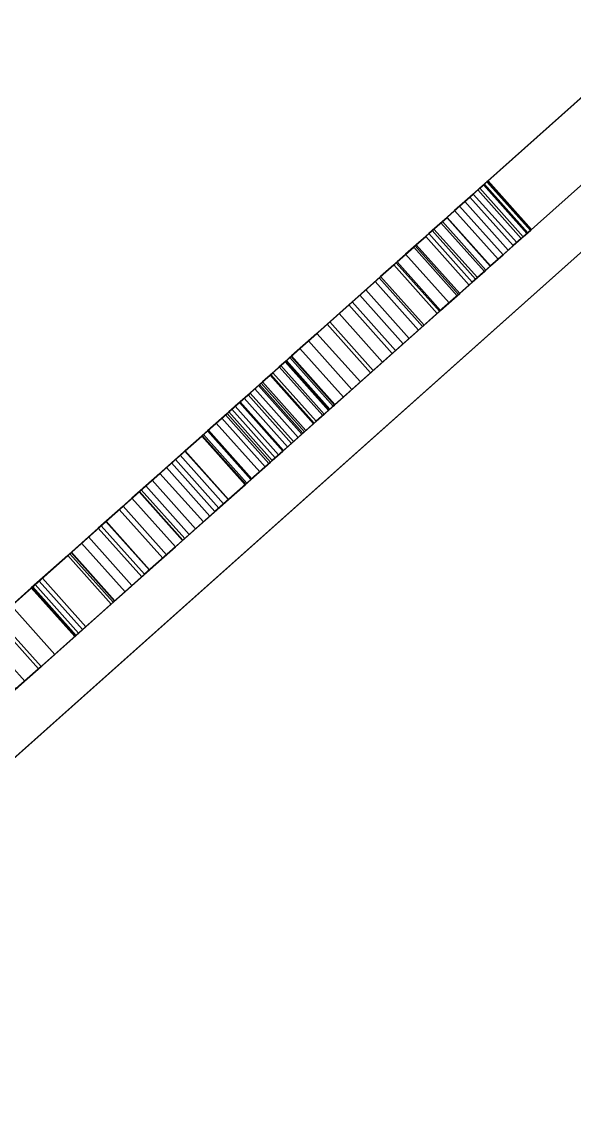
# Model space of a CAD drawing. Header units: millimetres. Extents: x -33522418 to 16198808, y -126322335 to -58690945.
# Drawn here: x -15896155.13 to -15896145.18, y -63953854.5 to -63953835.06 of the extents above; entities that cross this region are included whole.
import ezdxf

# ---------------------------------------------------------------- set-up
doc = ezdxf.new("R2010")
doc.units = ezdxf.units.MM
doc.header["$LTSCALE"] = 10
doc.layers.add('LAYER4', color=7, linetype='Continuous')
doc.layers.add('墙体层', color=1, linetype='Continuous')

# ---------------------------------------------------------------- blocks, each defined once
blk = doc.blocks.new('754')
at = {"layer": '墙体层', "color": 8}
for points, invisible_edges in [([(44979.692, 96606.022, 789.336), (44979.692, 95441.78, 747.178), (44979.692, 95405.622, 789.336)], 3), ([(44979.692, 96606.022, 789.336), (44979.692, 96569.864, 747.178), (44979.692, 95441.78, 747.178)], 13), ([(44979.692, 96606.022, 789.336), (44979.692, 95405.622, 789.336), (45026.348, 95405.622, 789.336)], 12), ([(44979.692, 96606.022, 789.336), (45026.348, 95405.622, 789.336), (45026.348, 96606.022, 789.336)], 1), ([(44979.692, 95405.622, 1.228), (44979.692, 96606.022, 1.228), (45026.348, 96606.022, 1.228)], 12), ([(44979.692, 95405.622, 1.228), (45026.348, 96606.022, 1.228), (45026.348, 95405.622, 1.228)], 1), ([(44979.692, 95405.622, 1.228), (44979.692, 96569.863, 83.204), (44979.692, 96606.022, 1.228)], 3), ([(45026.348, 96606.022, 789.336), (45026.348, 95405.622, 789.336), (45026.348, 95441.78, 747.178)], 14), ([(45026.348, 96606.022, 789.336), (45026.348, 95441.78, 747.178), (45026.348, 96569.864, 747.178)], 13), ([(45026.348, 95405.622, 1.228), (45026.348, 96606.022, 1.228), (45026.348, 96569.863, 83.204)], 14), ([(44996.187, 96581.022, 771.585), (44996.187, 95439.088, 771.585), (45007.851, 95439.088, 771.585)], 12), ([(44996.187, 96581.022, 771.585), (45007.851, 95439.088, 771.585), (45007.851, 96581.022, 771.585)], 1), ([(44996.187, 95439.088, 16.499), (44996.187, 96581.022, 16.499), (45007.851, 96581.022, 16.499)], 12), ([(44996.187, 95439.088, 16.499), (45007.851, 96581.022, 16.499), (45007.851, 95439.088, 16.499)], 1), ([(44996.187, 95439.088, 16.499), (44996.187, 96581.022, 771.585), (44996.187, 96581.022, 16.499)], 1), ([(44996.187, 95439.088, 771.585), (44996.187, 96581.022, 771.585), (44996.187, 95439.088, 16.499)], 2), ([(45007.851, 95439.088, 16.499), (45007.851, 96581.022, 16.499), (45007.851, 96581.022, 771.585)], 12), ([(45007.851, 95439.088, 771.585), (45007.851, 95439.088, 16.499), (45007.851, 96581.022, 771.585)], 2), ([(44979.692, 95441.78, 747.178), (44979.692, 96569.864, 747.178), (45026.348, 96569.864, 747.178)], 12), ([(44979.692, 95441.78, 747.178), (45026.348, 96569.864, 747.178), (45026.348, 95441.78, 747.178)], 1), ([(44979.692, 96569.863, 83.204), (44979.692, 95441.78, 83.204), (45026.348, 95441.78, 83.204)], 12), ([(44979.692, 96569.863, 83.204), (45026.348, 95441.78, 83.204), (45026.348, 96569.863, 83.204)], 1), ([(44979.692, 95405.622, 1.228), (44979.692, 95441.78, 83.204), (44979.692, 96569.863, 83.204)], 13), ([(45026.348, 95405.622, 1.228), (45026.348, 96569.863, 83.204), (45026.348, 95441.78, 83.204)], 13), ([(45027.25, 95933.932, 62.74), (45027.25, 95998.619, 63.266), (45028.424, 95998.619, 63.266)], 12), ([(45027.25, 95933.932, 62.74), (45028.424, 95998.619, 63.266), (45028.424, 95933.932, 62.74)], 1), ([(45027.25, 95933.932, 62.74), (45027.25, 95997.711, 59.276), (45027.25, 95998.619, 63.266)], 3), ([(45027.25, 95935.594, 37.638), (45027.25, 95998.498, 40.617), (45027.25, 95933.221, 41.204)], 13), ([(45027.25, 95883.888, 36.691), (45027.25, 95997.728, 40.137), (45027.25, 95998.498, 40.617)], 13), ([(45027.25, 95933.221, 41.204), (45027.25, 95998.498, 40.617), (45028.424, 95998.498, 40.617)], 12), ([(45027.25, 95933.221, 41.204), (45028.424, 95998.498, 40.617), (45028.424, 95933.221, 41.204)], 1), ([(45028.424, 95933.932, 62.74), (45028.424, 95998.619, 63.266), (45028.424, 95997.711, 59.276)], 14), ([(45028.424, 95935.594, 37.638), (45028.424, 95933.221, 41.204), (45028.424, 95998.498, 40.617)], 13), ([(45028.424, 95883.888, 36.691), (45028.424, 95998.498, 40.617), (45028.424, 95997.728, 40.137)], 13), ([(45027.25, 95998.481, 58.798), (45027.25, 95933.205, 58.214), (45028.424, 95933.205, 58.214)], 12), ([(45027.25, 95998.481, 58.798), (45028.424, 95933.205, 58.214), (45028.424, 95998.481, 58.798)], 1), ([(45027.25, 95883.932, 62.74), (45027.25, 95998.481, 58.798), (45027.25, 95997.711, 59.276)], 13), ([(45027.25, 95935.161, 62.064), (45027.25, 95933.205, 58.214), (45027.25, 95998.481, 58.798)], 13), ([(45028.424, 95883.932, 62.74), (45028.424, 95997.711, 59.276), (45028.424, 95998.481, 58.798)], 13), ([(45028.424, 95935.161, 62.064), (45028.424, 95998.481, 58.798), (45028.424, 95933.205, 58.214)], 13), ([(45027.25, 95998.075, 36.011), (45027.25, 95932.993, 36.317), (45028.424, 95932.993, 36.317)], 12), ([(45027.25, 95998.075, 36.011), (45028.424, 95932.993, 36.317), (45028.424, 95998.075, 36.011)], 1), ([(45027.25, 95998.075, 36.011), (45027.25, 95996.911, 39.763), (45027.25, 95932.993, 36.317)], 3), ([(45028.424, 95998.075, 36.011), (45028.424, 95932.993, 36.317), (45028.424, 95996.911, 39.763)], 14), ([(45027.25, 95882.993, 36.317), (45027.25, 95996.911, 39.763), (45027.25, 95997.728, 40.137)], 13), ([(45028.424, 95882.993, 36.317), (45028.424, 95997.728, 40.137), (45028.424, 95996.911, 39.763)], 13), ([(45027.25, 95977.609, 43.436), (45027.25, 95977.637, 44.091), (45028.424, 95977.637, 44.091)], 12), ([(45027.25, 95977.609, 43.436), (45028.424, 95977.637, 44.091), (45028.424, 95977.609, 43.436)], 1), ([(45027.25, 95977.637, 44.091), (45027.25, 95977.614, 44.75), (45028.424, 95977.614, 44.75)], 12), ([(45027.25, 95977.637, 44.091), (45028.424, 95977.614, 44.75), (45028.424, 95977.637, 44.091)], 1), ([(45027.25, 95972.881, 43.603), (45027.25, 95977.637, 44.091), (45027.25, 95977.609, 43.436)], 13), ([(45027.25, 95972.854, 44.035), (45027.25, 95977.637, 44.091), (45027.25, 95972.881, 43.603)], 3), ([(45027.25, 95972.854, 44.035), (45027.25, 95977.614, 44.75), (45027.25, 95977.637, 44.091)], 13), ([(45027.25, 95977.614, 44.75), (45027.25, 95977.547, 45.377), (45028.424, 95977.547, 45.377)], 12), ([(45027.25, 95977.614, 44.75), (45028.424, 95977.547, 45.377), (45028.424, 95977.614, 44.75)], 1), ([(45027.25, 95972.854, 44.035), (45027.25, 95977.547, 45.377), (45027.25, 95977.614, 44.75)], 13), ([(45027.25, 95977.527, 42.793), (45027.25, 95977.609, 43.436), (45028.424, 95977.609, 43.436)], 12), ([(45027.25, 95977.527, 42.793), (45028.424, 95977.609, 43.436), (45028.424, 95977.527, 42.793)], 1), ([(45027.25, 95972.881, 43.603), (45027.25, 95977.609, 43.436), (45027.25, 95977.527, 42.793)], 13), ([(45027.25, 95977.547, 45.377), (45027.25, 95977.435, 45.973), (45028.424, 95977.435, 45.973)], 12), ([(45027.25, 95977.547, 45.377), (45028.424, 95977.435, 45.973), (45028.424, 95977.547, 45.377)], 1), ([(45027.25, 95972.771, 44.44), (45027.25, 95977.547, 45.377), (45027.25, 95972.854, 44.035)], 3), ([(45027.25, 95972.771, 44.44), (45027.25, 95977.435, 45.973), (45027.25, 95977.547, 45.377)], 13), ([(45027.25, 95977.389, 42.16), (45027.25, 95977.527, 42.793), (45028.424, 95977.527, 42.793)], 12), ([(45027.25, 95977.389, 42.16), (45028.424, 95977.527, 42.793), (45028.424, 95977.389, 42.16)], 1), ([(45027.25, 95972.85, 43.115), (45027.25, 95977.527, 42.793), (45027.25, 95977.389, 42.16)], 13), ([(45027.25, 95972.881, 43.603), (45027.25, 95977.527, 42.793), (45027.25, 95972.85, 43.115)], 3), ([(45028.424, 95972.881, 43.603), (45028.424, 95977.609, 43.436), (45028.424, 95977.637, 44.091)], 13), ([(45028.424, 95972.854, 44.035), (45028.424, 95972.881, 43.603), (45028.424, 95977.637, 44.091)], 14), ([(45028.424, 95972.854, 44.035), (45028.424, 95977.637, 44.091), (45028.424, 95977.614, 44.75)], 13), ([(45028.424, 95972.854, 44.035), (45028.424, 95977.614, 44.75), (45028.424, 95977.547, 45.377)], 13), ([(45028.424, 95972.881, 43.603), (45028.424, 95977.527, 42.793), (45028.424, 95977.609, 43.436)], 13), ([(45028.424, 95972.771, 44.44), (45028.424, 95972.854, 44.035), (45028.424, 95977.547, 45.377)], 14), ([(45028.424, 95972.771, 44.44), (45028.424, 95977.547, 45.377), (45028.424, 95977.435, 45.973)], 13), ([(45028.424, 95972.85, 43.115), (45028.424, 95977.389, 42.16), (45028.424, 95977.527, 42.793)], 13), ([(45028.424, 95972.881, 43.603), (45028.424, 95972.85, 43.115), (45028.424, 95977.527, 42.793)], 14), ([(45027.25, 95977.435, 45.973), (45027.25, 95977.278, 46.538), (45028.424, 95977.278, 46.538)], 12), ([(45027.25, 95977.435, 45.973), (45028.424, 95977.278, 46.538), (45028.424, 95977.435, 45.973)], 1), ([(45027.25, 95972.634, 44.817), (45027.25, 95977.435, 45.973), (45027.25, 95972.771, 44.44)], 3), ([(45027.25, 95972.634, 44.817), (45027.25, 95977.278, 46.538), (45027.25, 95977.435, 45.973)], 13), ([(45027.25, 95977.196, 41.539), (45027.25, 95977.389, 42.16), (45028.424, 95977.389, 42.16)], 12), ([(45027.25, 95977.196, 41.539), (45028.424, 95977.389, 42.16), (45028.424, 95977.196, 41.539)], 1), ([(45027.25, 95972.85, 43.115), (45027.25, 95977.389, 42.16), (45027.25, 95977.196, 41.539)], 13), ([(45028.424, 95972.634, 44.817), (45028.424, 95972.771, 44.44), (45028.424, 95977.435, 45.973)], 14), ([(45028.424, 95972.634, 44.817), (45028.424, 95977.435, 45.973), (45028.424, 95977.278, 46.538)], 13), ([(45028.424, 95972.85, 43.115), (45028.424, 95977.196, 41.539), (45028.424, 95977.389, 42.16)], 13), ([(45027.25, 95977.278, 46.538), (45027.25, 95977.076, 47.071), (45028.424, 95977.076, 47.071)], 12), ([(45027.25, 95977.278, 46.538), (45028.424, 95977.076, 47.071), (45028.424, 95977.278, 46.538)], 1), ([(45027.25, 95972.634, 44.817), (45027.25, 95977.076, 47.071), (45027.25, 95977.278, 46.538)], 13), ([(45027.25, 95976.949, 40.928), (45027.25, 95977.196, 41.539), (45028.424, 95977.196, 41.539)], 12), ([(45027.25, 95976.949, 40.928), (45028.424, 95977.196, 41.539), (45028.424, 95976.949, 40.928)], 1), ([(45027.25, 95972.755, 42.646), (45027.25, 95977.196, 41.539), (45027.25, 95976.949, 40.928)], 13), ([(45027.25, 95972.85, 43.115), (45027.25, 95977.196, 41.539), (45027.25, 95972.755, 42.646)], 3), ([(45028.424, 95972.634, 44.817), (45028.424, 95977.278, 46.538), (45028.424, 95977.076, 47.071)], 13), ([(45028.424, 95972.755, 42.646), (45028.424, 95976.949, 40.928), (45028.424, 95977.196, 41.539)], 13), ([(45028.424, 95972.85, 43.115), (45028.424, 95972.755, 42.646), (45028.424, 95977.196, 41.539)], 14), ([(45027.25, 95977.076, 47.071), (45027.25, 95976.829, 47.573), (45028.424, 95976.829, 47.573)], 12), ([(45027.25, 95977.076, 47.071), (45028.424, 95976.829, 47.573), (45028.424, 95977.076, 47.071)], 1), ([(45027.25, 95972.634, 44.817), (45027.25, 95976.829, 47.573), (45027.25, 95977.076, 47.071)], 13), ([(45027.25, 95976.646, 40.329), (45027.25, 95976.949, 40.928), (45028.424, 95976.949, 40.928)], 12), ([(45027.25, 95976.646, 40.329), (45028.424, 95976.949, 40.928), (45028.424, 95976.646, 40.329)], 1), ([(45027.25, 95972.598, 42.195), (45027.25, 95976.949, 40.928), (45027.25, 95976.646, 40.329)], 13), ([(45027.25, 95972.755, 42.646), (45027.25, 95976.949, 40.928), (45027.25, 95972.598, 42.195)], 3), ([(45028.424, 95972.634, 44.817), (45028.424, 95977.076, 47.071), (45028.424, 95976.829, 47.573)], 13), ([(45028.424, 95972.598, 42.195), (45028.424, 95976.646, 40.329), (45028.424, 95976.949, 40.928)], 13), ([(45028.424, 95972.755, 42.646), (45028.424, 95972.598, 42.195), (45028.424, 95976.949, 40.928)], 14), ([(45027.25, 95976.829, 47.573), (45027.25, 95976.537, 48.044), (45028.424, 95976.537, 48.044)], 12), ([(45027.25, 95976.829, 47.573), (45028.424, 95976.537, 48.044), (45028.424, 95976.829, 47.573)], 1), ([(45027.25, 95972.442, 45.168), (45027.25, 95976.829, 47.573), (45027.25, 95972.634, 44.817)], 3), ([(45027.25, 95972.442, 45.168), (45027.25, 95976.537, 48.044), (45027.25, 95976.829, 47.573)], 13), ([(45028.424, 95972.442, 45.168), (45028.424, 95972.634, 44.817), (45028.424, 95976.829, 47.573)], 14), ([(45028.424, 95972.442, 45.168), (45028.424, 95976.829, 47.573), (45028.424, 95976.537, 48.044)], 13), ([(45027.25, 95976.288, 39.74), (45027.25, 95976.646, 40.329), (45028.424, 95976.646, 40.329)], 12), ([(45027.25, 95976.288, 39.74), (45028.424, 95976.646, 40.329), (45028.424, 95976.288, 39.74)], 1), ([(45027.25, 95972.598, 42.195), (45027.25, 95976.646, 40.329), (45027.25, 95976.288, 39.74)], 13), ([(45027.25, 95972.118, 55.723), (45027.25, 95976.639, 56.31), (45028.424, 95976.639, 56.31)], 12), ([(45027.25, 95972.118, 55.723), (45028.424, 95976.639, 56.31), (45028.424, 95972.118, 55.723)], 1), ([(45027.25, 95976.639, 56.31), (45027.25, 95976.499, 57.042), (45028.424, 95976.499, 57.042)], 12), ([(45027.25, 95976.639, 56.31), (45028.424, 95976.499, 57.042), (45028.424, 95976.639, 56.31)], 1), ([(45027.25, 95972.118, 55.723), (45027.25, 95976.499, 57.042), (45027.25, 95976.639, 56.31)], 1), ([(45027.25, 95976.537, 48.044), (45027.25, 95976.206, 48.483), (45028.424, 95976.206, 48.483)], 12), ([(45027.25, 95976.537, 48.044), (45028.424, 95976.206, 48.483), (45028.424, 95976.537, 48.044)], 1), ([(45027.25, 95972.442, 45.168), (45027.25, 95976.206, 48.483), (45027.25, 95976.537, 48.044)], 13), ([(45028.424, 95972.598, 42.195), (45028.424, 95976.288, 39.74), (45028.424, 95976.646, 40.329)], 13), ([(45028.424, 95972.118, 55.723), (45028.424, 95976.639, 56.31), (45028.424, 95976.499, 57.042)], 12), ([(45028.424, 95972.442, 45.168), (45028.424, 95976.537, 48.044), (45028.424, 95976.206, 48.483)], 13), ([(45027.25, 95976.499, 57.042), (45027.25, 95976.33, 57.731), (45028.424, 95976.33, 57.731)], 12), ([(45027.25, 95976.499, 57.042), (45028.424, 95976.33, 57.731), (45028.424, 95976.499, 57.042)], 1), ([(45027.25, 95972.006, 56.297), (45027.25, 95976.499, 57.042), (45027.25, 95972.118, 55.723)], 3), ([(45027.25, 95972.006, 56.297), (45027.25, 95976.33, 57.731), (45027.25, 95976.499, 57.042)], 13), ([(45027.25, 95976.33, 57.731), (45027.25, 95976.131, 58.376), (45028.424, 95976.131, 58.376)], 12), ([(45027.25, 95976.33, 57.731), (45028.424, 95976.131, 58.376), (45028.424, 95976.33, 57.731)], 1), ([(45027.25, 95971.845, 56.834), (45027.25, 95976.33, 57.731), (45027.25, 95972.006, 56.297)], 3), ([(45027.25, 95971.845, 56.834), (45027.25, 95976.131, 58.376), (45027.25, 95976.33, 57.731)], 13), ([(45028.424, 95972.006, 56.297), (45028.424, 95972.118, 55.723), (45028.424, 95976.499, 57.042)], 14), ([(45028.424, 95972.006, 56.297), (45028.424, 95976.499, 57.042), (45028.424, 95976.33, 57.731)], 13), ([(45028.424, 95971.845, 56.834), (45028.424, 95972.006, 56.297), (45028.424, 95976.33, 57.731)], 14), ([(45028.424, 95971.845, 56.834), (45028.424, 95976.33, 57.731), (45028.424, 95976.131, 58.376)], 13), ([(45027.25, 95972.378, 41.762), (45027.25, 95976.288, 39.74), (45027.25, 95975.878, 39.176)], 13), ([(45027.25, 95972.598, 42.195), (45027.25, 95976.288, 39.74), (45027.25, 95972.378, 41.762)], 3), ([(45027.25, 95975.878, 39.176), (45027.25, 95976.288, 39.74), (45028.424, 95976.288, 39.74)], 12), ([(45027.25, 95975.878, 39.176), (45028.424, 95976.288, 39.74), (45028.424, 95975.878, 39.176)], 1), ([(45027.25, 95976.206, 48.483), (45027.25, 95975.841, 48.891), (45028.424, 95975.841, 48.891)], 12), ([(45027.25, 95976.206, 48.483), (45028.424, 95975.841, 48.891), (45028.424, 95976.206, 48.483)], 1), ([(45027.25, 95972.194, 45.491), (45027.25, 95976.206, 48.483), (45027.25, 95972.442, 45.168)], 3), ([(45027.25, 95972.194, 45.491), (45027.25, 95975.841, 48.891), (45027.25, 95976.206, 48.483)], 13), ([(45027.25, 95976.131, 58.376), (45027.25, 95975.903, 58.978), (45028.424, 95975.903, 58.978)], 12), ([(45027.25, 95976.131, 58.376), (45028.424, 95975.903, 58.978), (45028.424, 95976.131, 58.376)], 1), ([(45027.25, 95971.845, 56.834), (45027.25, 95975.903, 58.978), (45027.25, 95976.131, 58.376)], 13), ([(45028.424, 95972.378, 41.762), (45028.424, 95975.878, 39.176), (45028.424, 95976.288, 39.74)], 13), ([(45028.424, 95972.598, 42.195), (45028.424, 95972.378, 41.762), (45028.424, 95976.288, 39.74)], 14), ([(45028.424, 95972.194, 45.491), (45028.424, 95972.442, 45.168), (45028.424, 95976.206, 48.483)], 14), ([(45028.424, 95972.194, 45.491), (45028.424, 95976.206, 48.483), (45028.424, 95975.841, 48.891)], 13), ([(45028.424, 95971.845, 56.834), (45028.424, 95976.131, 58.376), (45028.424, 95975.903, 58.978)], 13), ([(45027.25, 95975.903, 58.978), (45027.25, 95975.646, 59.536), (45028.424, 95975.646, 59.536)], 12), ([(45027.25, 95975.903, 58.978), (45028.424, 95975.646, 59.536), (45028.424, 95975.903, 58.978)], 1), ([(45027.25, 95971.637, 57.334), (45027.25, 95975.903, 58.978), (45027.25, 95971.845, 56.834)], 3), ([(45027.25, 95971.637, 57.334), (45027.25, 95975.646, 59.536), (45027.25, 95975.903, 58.978)], 13), ([(45027.25, 95972.095, 41.348), (45027.25, 95975.878, 39.176), (45027.25, 95975.419, 38.649)], 13), ([(45027.25, 95972.378, 41.762), (45027.25, 95975.878, 39.176), (45027.25, 95972.095, 41.348)], 3), ([(45027.25, 95975.419, 38.649), (45027.25, 95975.878, 39.176), (45028.424, 95975.878, 39.176)], 12), ([(45027.25, 95975.419, 38.649), (45028.424, 95975.878, 39.176), (45028.424, 95975.419, 38.649)], 1), ([(45027.25, 95975.841, 48.891), (45027.25, 95975.442, 49.268), (45028.424, 95975.442, 49.268)], 12), ([(45027.25, 95975.841, 48.891), (45028.424, 95975.442, 49.268), (45028.424, 95975.841, 48.891)], 1), ([(45027.25, 95972.194, 45.491), (45027.25, 95975.442, 49.268), (45027.25, 95975.841, 48.891)], 13), ([(45028.424, 95971.637, 57.334), (45028.424, 95971.845, 56.834), (45028.424, 95975.903, 58.978)], 14), ([(45028.424, 95971.637, 57.334), (45028.424, 95975.903, 58.978), (45028.424, 95975.646, 59.536)], 13), ([(45028.424, 95972.095, 41.348), (45028.424, 95975.419, 38.649), (45028.424, 95975.878, 39.176)], 13), ([(45028.424, 95972.378, 41.762), (45028.424, 95972.095, 41.348), (45028.424, 95975.878, 39.176)], 14), ([(45028.424, 95972.194, 45.491), (45028.424, 95975.841, 48.891), (45028.424, 95975.442, 49.268)], 13), ([(45027.25, 95975.646, 59.536), (45027.25, 95975.359, 60.052), (45028.424, 95975.359, 60.052)], 12), ([(45027.25, 95975.646, 59.536), (45028.424, 95975.359, 60.052), (45028.424, 95975.646, 59.536)], 1), ([(45027.25, 95971.637, 57.334), (45027.25, 95975.359, 60.052), (45027.25, 95975.646, 59.536)], 13), ([(45028.424, 95971.637, 57.334), (45028.424, 95975.646, 59.536), (45028.424, 95975.359, 60.052)], 13), ([(45027.25, 95975.442, 49.268), (45027.25, 95975.009, 49.615), (45028.424, 95975.009, 49.615)], 12), ([(45027.25, 95975.442, 49.268), (45028.424, 95975.009, 49.615), (45028.424, 95975.442, 49.268)], 1), ([(45027.25, 95971.892, 45.788), (45027.25, 95975.442, 49.268), (45027.25, 95972.194, 45.491)], 3), ([(45027.25, 95971.892, 45.788), (45027.25, 95975.009, 49.615), (45027.25, 95975.442, 49.268)], 13), ([(45027.25, 95972.095, 41.348), (45027.25, 95975.419, 38.649), (45027.25, 95974.912, 38.161)], 13), ([(45027.25, 95974.912, 38.161), (45027.25, 95975.419, 38.649), (45028.424, 95975.419, 38.649)], 12), ([(45027.25, 95974.912, 38.161), (45028.424, 95975.419, 38.649), (45028.424, 95974.912, 38.161)], 1), ([(45027.25, 95975.359, 60.052), (45027.25, 95975.043, 60.523), (45028.424, 95975.043, 60.523)], 12), ([(45027.25, 95975.359, 60.052), (45028.424, 95975.043, 60.523), (45028.424, 95975.359, 60.052)], 1), ([(45027.25, 95971.381, 57.797), (45027.25, 95975.359, 60.052), (45027.25, 95971.637, 57.334)], 3), ([(45027.25, 95971.381, 57.797), (45027.25, 95975.043, 60.523), (45027.25, 95975.359, 60.052)], 13), ([(45028.424, 95971.892, 45.788), (45028.424, 95972.194, 45.491), (45028.424, 95975.442, 49.268)], 14), ([(45028.424, 95971.892, 45.788), (45028.424, 95975.442, 49.268), (45028.424, 95975.009, 49.615)], 13), ([(45028.424, 95972.095, 41.348), (45028.424, 95974.912, 38.161), (45028.424, 95975.419, 38.649)], 13), ([(45028.424, 95971.381, 57.797), (45028.424, 95971.637, 57.334), (45028.424, 95975.359, 60.052)], 14), ([(45028.424, 95971.381, 57.797), (45028.424, 95975.359, 60.052), (45028.424, 95975.043, 60.523)], 13), ([(45027.25, 95975.043, 60.523), (45027.25, 95974.686, 60.96), (45028.424, 95974.686, 60.96)], 12), ([(45027.25, 95975.043, 60.523), (45028.424, 95974.686, 60.96), (45028.424, 95975.043, 60.523)], 1), ([(45027.25, 95971.381, 57.797), (45027.25, 95974.686, 60.96), (45027.25, 95975.043, 60.523)], 13), ([(45027.25, 95975.009, 49.615), (45027.25, 95974.542, 49.931), (45028.424, 95974.542, 49.931)], 12), ([(45027.25, 95975.009, 49.615), (45028.424, 95974.542, 49.931), (45028.424, 95975.009, 49.615)], 1), ([(45027.25, 95971.892, 45.788), (45027.25, 95974.542, 49.931), (45027.25, 95975.009, 49.615)], 13), ([(45028.424, 95971.381, 57.797), (45028.424, 95975.043, 60.523), (45028.424, 95974.686, 60.96)], 13), ([(45028.424, 95971.892, 45.788), (45028.424, 95975.009, 49.615), (45028.424, 95974.542, 49.931)], 13), ([(45027.25, 95971.749, 40.952), (45027.25, 95974.912, 38.161), (45027.25, 95974.356, 37.71)], 13), ([(45027.25, 95972.095, 41.348), (45027.25, 95974.912, 38.161), (45027.25, 95971.749, 40.952)], 3), ([(45027.25, 95974.356, 37.71), (45027.25, 95974.912, 38.161), (45028.424, 95974.912, 38.161)], 12), ([(45027.25, 95974.356, 37.71), (45028.424, 95974.912, 38.161), (45028.424, 95974.356, 37.71)], 1), ([(45028.424, 95971.749, 40.952), (45028.424, 95974.356, 37.71), (45028.424, 95974.912, 38.161)], 13), ([(45028.424, 95972.095, 41.348), (45028.424, 95971.749, 40.952), (45028.424, 95974.912, 38.161)], 14), ([(45027.25, 95974.686, 60.96), (45027.25, 95974.277, 61.37), (45028.424, 95974.277, 61.37)], 12), ([(45027.25, 95974.686, 60.96), (45028.424, 95974.277, 61.37), (45028.424, 95974.686, 60.96)], 1), ([(45027.25, 95971.077, 58.222), (45027.25, 95974.686, 60.96), (45027.25, 95971.381, 57.797)], 3), ([(45027.25, 95971.077, 58.222), (45027.25, 95974.277, 61.37), (45027.25, 95974.686, 60.96)], 13), ([(45028.424, 95971.077, 58.222), (45028.424, 95971.381, 57.797), (45028.424, 95974.686, 60.96)], 14), ([(45028.424, 95971.077, 58.222), (45028.424, 95974.686, 60.96), (45028.424, 95974.277, 61.37)], 13), ([(45027.25, 95974.542, 49.931), (45027.25, 95974.042, 50.215), (45028.424, 95974.042, 50.215)], 12), ([(45027.25, 95974.542, 49.931), (45028.424, 95974.042, 50.215), (45028.424, 95974.542, 49.931)], 1), ([(45027.25, 95971.535, 46.057), (45027.25, 95974.542, 49.931), (45027.25, 95971.892, 45.788)], 3), ([(45027.25, 95971.535, 46.057), (45027.25, 95974.042, 50.215), (45027.25, 95974.542, 49.931)], 13), ([(45028.424, 95971.535, 46.057), (45028.424, 95971.892, 45.788), (45028.424, 95974.542, 49.931)], 14), ([(45028.424, 95971.535, 46.057), (45028.424, 95974.542, 49.931), (45028.424, 95974.042, 50.215)], 13), ([(45027.25, 95971.34, 40.574), (45027.25, 95974.356, 37.71), (45027.25, 95973.751, 37.296)], 13), ([(45027.25, 95971.749, 40.952), (45027.25, 95974.356, 37.71), (45027.25, 95971.34, 40.574)], 3), ([(45027.25, 95973.751, 37.296), (45027.25, 95974.356, 37.71), (45028.424, 95974.356, 37.71)], 12), ([(45027.25, 95973.751, 37.296), (45028.424, 95974.356, 37.71), (45028.424, 95973.751, 37.296)], 1), ([(45027.25, 95974.277, 61.37), (45027.25, 95973.816, 61.753), (45028.424, 95973.816, 61.753)], 12), ([(45027.25, 95974.277, 61.37), (45028.424, 95973.816, 61.753), (45028.424, 95974.277, 61.37)], 1), ([(45027.25, 95971.077, 58.222), (45027.25, 95973.816, 61.753), (45027.25, 95974.277, 61.37)], 13), ([(45028.424, 95971.34, 40.574), (45028.424, 95973.751, 37.296), (45028.424, 95974.356, 37.71)], 13), ([(45028.424, 95971.749, 40.952), (45028.424, 95971.34, 40.574), (45028.424, 95974.356, 37.71)], 14), ([(45028.424, 95971.077, 58.222), (45028.424, 95974.277, 61.37), (45028.424, 95973.816, 61.753)], 13), ([(45027.25, 95974.042, 50.215), (45027.25, 95973.507, 50.469), (45028.424, 95973.507, 50.469)], 12), ([(45027.25, 95974.042, 50.215), (45028.424, 95973.507, 50.469), (45028.424, 95974.042, 50.215)], 1), ([(45027.25, 95971.535, 46.057), (45027.25, 95973.507, 50.469), (45027.25, 95974.042, 50.215)], 13), ([(45028.424, 95971.535, 46.057), (45028.424, 95974.042, 50.215), (45028.424, 95973.507, 50.469)], 13), ([(45027.25, 95973.816, 61.753), (45027.25, 95973.303, 62.11), (45028.424, 95973.303, 62.11)], 12), ([(45027.25, 95973.816, 61.753), (45028.424, 95973.303, 62.11), (45028.424, 95973.816, 61.753)], 1), ([(45027.25, 95970.725, 58.611), (45027.25, 95973.816, 61.753), (45027.25, 95971.077, 58.222)], 3), ([(45027.25, 95970.725, 58.611), (45027.25, 95973.303, 62.11), (45027.25, 95973.816, 61.753)], 13), ([(45028.424, 95970.725, 58.611), (45028.424, 95971.077, 58.222), (45028.424, 95973.816, 61.753)], 14), ([(45028.424, 95970.725, 58.611), (45028.424, 95973.816, 61.753), (45028.424, 95973.303, 62.11)], 13), ([(45027.25, 95971.34, 40.574), (45027.25, 95973.751, 37.296), (45027.25, 95973.097, 36.921)], 13), ([(45027.25, 95973.097, 36.921), (45027.25, 95973.751, 37.296), (45028.424, 95973.751, 37.296)], 12), ([(45027.25, 95973.097, 36.921), (45028.424, 95973.751, 37.296), (45028.424, 95973.097, 36.921)], 1), ([(45028.424, 95971.34, 40.574), (45028.424, 95973.097, 36.921), (45028.424, 95973.751, 37.296)], 13), ([(45027.25, 95973.507, 50.469), (45027.25, 95972.894, 50.717), (45028.424, 95972.894, 50.717)], 12), ([(45027.25, 95973.507, 50.469), (45028.424, 95972.894, 50.717), (45028.424, 95973.507, 50.469)], 1), ([(45027.25, 95971.209, 46.239), (45027.25, 95973.507, 50.469), (45027.25, 95971.535, 46.057)], 3), ([(45027.25, 95971.209, 46.239), (45027.25, 95972.894, 50.717), (45027.25, 95973.507, 50.469)], 13), ([(45028.424, 95971.209, 46.239), (45028.424, 95971.535, 46.057), (45028.424, 95973.507, 50.469)], 14), ([(45028.424, 95971.209, 46.239), (45028.424, 95973.507, 50.469), (45028.424, 95972.894, 50.717)], 13), ([(45027.25, 95973.303, 62.11), (45027.25, 95972.738, 62.44), (45028.424, 95972.738, 62.44)], 12), ([(45027.25, 95973.303, 62.11), (45028.424, 95972.738, 62.44), (45028.424, 95973.303, 62.11)], 1), ([(45027.25, 95970.725, 58.611), (45027.25, 95972.738, 62.44), (45027.25, 95973.303, 62.11)], 13), ([(45028.424, 95970.725, 58.611), (45028.424, 95973.303, 62.11), (45028.424, 95972.738, 62.44)], 13), ([(45027.25, 95970.867, 40.231), (45027.25, 95973.097, 36.921), (45027.25, 95972.395, 36.583)], 13), ([(45027.25, 95971.34, 40.574), (45027.25, 95973.097, 36.921), (45027.25, 95970.867, 40.231)], 3), ([(45027.25, 95972.395, 36.583), (45027.25, 95973.097, 36.921), (45028.424, 95973.097, 36.921)], 12), ([(45027.25, 95972.395, 36.583), (45028.424, 95973.097, 36.921), (45028.424, 95972.395, 36.583)], 1), ([(45028.424, 95970.867, 40.231), (45028.424, 95972.395, 36.583), (45028.424, 95973.097, 36.921)], 13), ([(45028.424, 95971.34, 40.574), (45028.424, 95970.867, 40.231), (45028.424, 95973.097, 36.921)], 14), ([(45027.25, 95972.894, 50.717), (45027.25, 95972.159, 50.985), (45028.424, 95972.159, 50.985)], 12), ([(45027.25, 95972.894, 50.717), (45028.424, 95972.159, 50.985), (45028.424, 95972.894, 50.717)], 1), ([(45027.25, 95970.766, 46.435), (45027.25, 95972.894, 50.717), (45027.25, 95971.209, 46.239)], 3), ([(45027.25, 95970.766, 46.435), (45027.25, 95972.159, 50.985), (45027.25, 95972.894, 50.717)], 13), ([(45027.25, 95972.854, 44.035), (45027.25, 95972.881, 43.603), (45028.424, 95972.881, 43.603)], 12), ([(45027.25, 95972.854, 44.035), (45028.424, 95972.881, 43.603), (45028.424, 95972.854, 44.035)], 1), ([(45027.25, 95972.881, 43.603), (45027.25, 95972.85, 43.115), (45028.424, 95972.85, 43.115)], 12), ([(45027.25, 95972.881, 43.603), (45028.424, 95972.85, 43.115), (45028.424, 95972.881, 43.603)], 1), ([(45027.25, 95972.771, 44.44), (45027.25, 95972.854, 44.035), (45028.424, 95972.854, 44.035)], 12), ([(45027.25, 95972.771, 44.44), (45028.424, 95972.854, 44.035), (45028.424, 95972.771, 44.44)], 1), ([(45027.25, 95972.85, 43.115), (45027.25, 95972.755, 42.646), (45028.424, 95972.755, 42.646)], 12), ([(45027.25, 95972.85, 43.115), (45028.424, 95972.755, 42.646), (45028.424, 95972.85, 43.115)], 1), ([(45028.424, 95970.766, 46.435), (45028.424, 95971.209, 46.239), (45028.424, 95972.894, 50.717)], 14), ([(45028.424, 95970.766, 46.435), (45028.424, 95972.894, 50.717), (45028.424, 95972.159, 50.985)], 13), ([(45027.25, 95972.634, 44.817), (45027.25, 95972.771, 44.44), (45028.424, 95972.771, 44.44)], 12), ([(45027.25, 95972.634, 44.817), (45028.424, 95972.771, 44.44), (45028.424, 95972.634, 44.817)], 1), ([(45027.25, 95972.755, 42.646), (45027.25, 95972.598, 42.195), (45028.424, 95972.598, 42.195)], 12), ([(45027.25, 95972.755, 42.646), (45028.424, 95972.598, 42.195), (45028.424, 95972.755, 42.646)], 1), ([(45027.25, 95972.738, 62.44), (45027.25, 95972.121, 62.744), (45028.424, 95972.121, 62.744)], 12), ([(45027.25, 95972.738, 62.44), (45028.424, 95972.121, 62.744), (45028.424, 95972.738, 62.44)], 1), ([(45027.25, 95970.325, 58.962), (45027.25, 95972.738, 62.44), (45027.25, 95970.725, 58.611)], 3), ([(45027.25, 95970.325, 58.962), (45027.25, 95972.121, 62.744), (45027.25, 95972.738, 62.44)], 13), ([(45027.25, 95972.442, 45.168), (45027.25, 95972.634, 44.817), (45028.424, 95972.634, 44.817)], 12), ([(45027.25, 95972.442, 45.168), (45028.424, 95972.634, 44.817), (45028.424, 95972.442, 45.168)], 1), ([(45028.424, 95970.325, 58.962), (45028.424, 95970.725, 58.611), (45028.424, 95972.738, 62.44)], 14), ([(45028.424, 95970.325, 58.962), (45028.424, 95972.738, 62.44), (45028.424, 95972.121, 62.744)], 13), ([(45027.25, 95972.598, 42.195), (45027.25, 95972.378, 41.762), (45028.424, 95972.378, 41.762)], 12), ([(45027.25, 95972.598, 42.195), (45028.424, 95972.378, 41.762), (45028.424, 95972.598, 42.195)], 1), ([(45027.25, 95972.194, 45.491), (45027.25, 95972.442, 45.168), (45028.424, 95972.442, 45.168)], 12), ([(45027.25, 95972.194, 45.491), (45028.424, 95972.442, 45.168), (45028.424, 95972.194, 45.491)], 1), ([(45027.25, 95970.867, 40.231), (45027.25, 95972.395, 36.583), (45027.25, 95970.326, 39.941)], 3), ([(45027.25, 95971.654, 36.287), (45027.25, 95972.395, 36.583), (45028.424, 95972.395, 36.583)], 12), ([(45027.25, 95971.654, 36.287), (45028.424, 95972.395, 36.583), (45028.424, 95971.654, 36.287)], 1), ([(45027.25, 95970.326, 39.941), (45027.25, 95972.395, 36.583), (45027.25, 95971.654, 36.287)], 13), ([(45027.25, 95972.378, 41.762), (45027.25, 95972.095, 41.348), (45028.424, 95972.095, 41.348)], 12), ([(45027.25, 95972.378, 41.762), (45028.424, 95972.095, 41.348), (45028.424, 95972.378, 41.762)], 1), ([(45028.424, 95970.867, 40.231), (45028.424, 95970.326, 39.941), (45028.424, 95972.395, 36.583)], 14), ([(45028.424, 95970.326, 39.941), (45028.424, 95971.654, 36.287), (45028.424, 95972.395, 36.583)], 13), ([(45027.25, 95971.892, 45.788), (45027.25, 95972.194, 45.491), (45028.424, 95972.194, 45.491)], 12), ([(45027.25, 95971.892, 45.788), (45028.424, 95972.194, 45.491), (45028.424, 95971.892, 45.788)], 1), ([(45027.25, 95972.159, 50.985), (45027.25, 95971.301, 51.271), (45028.424, 95971.301, 51.271)], 12), ([(45027.25, 95972.159, 50.985), (45028.424, 95971.301, 51.271), (45028.424, 95972.159, 50.985)], 1), ([(45027.25, 95970.206, 46.644), (45027.25, 95972.159, 50.985), (45027.25, 95970.766, 46.435)], 3), ([(45027.25, 95970.206, 46.644), (45027.25, 95971.301, 51.271), (45027.25, 95972.159, 50.985)], 13), ([(45027.25, 95972.121, 62.744), (45027.25, 95971.452, 63.02), (45028.424, 95971.452, 63.02)], 12), ([(45027.25, 95972.121, 62.744), (45028.424, 95971.452, 63.02), (45028.424, 95972.121, 62.744)], 1), ([(45027.25, 95969.876, 59.271), (45027.25, 95972.121, 62.744), (45027.25, 95970.325, 58.962)], 3), ([(45027.25, 95969.876, 59.271), (45027.25, 95971.452, 63.02), (45027.25, 95972.121, 62.744)], 13), ([(45027.25, 95972.006, 56.297), (45027.25, 95972.118, 55.723), (45028.424, 95972.118, 55.723)], 12), ([(45027.25, 95972.006, 56.297), (45028.424, 95972.118, 55.723), (45028.424, 95972.006, 56.297)], 1), ([(45027.25, 95972.095, 41.348), (45027.25, 95971.749, 40.952), (45028.424, 95971.749, 40.952)], 12), ([(45027.25, 95972.095, 41.348), (45028.424, 95971.749, 40.952), (45028.424, 95972.095, 41.348)], 1), ([(45028.424, 95970.206, 46.644), (45028.424, 95970.766, 46.435), (45028.424, 95972.159, 50.985)], 14), ([(45028.424, 95970.206, 46.644), (45028.424, 95972.159, 50.985), (45028.424, 95971.301, 51.271)], 13), ([(45028.424, 95969.876, 59.271), (45028.424, 95970.325, 58.962), (45028.424, 95972.121, 62.744)], 14), ([(45028.424, 95969.876, 59.271), (45028.424, 95972.121, 62.744), (45028.424, 95971.452, 63.02)], 13), ([(45027.25, 95971.845, 56.834), (45027.25, 95972.006, 56.297), (45028.424, 95972.006, 56.297)], 12), ([(45027.25, 95971.845, 56.834), (45028.424, 95972.006, 56.297), (45028.424, 95971.845, 56.834)], 1), ([(45027.25, 95971.535, 46.057), (45027.25, 95971.892, 45.788), (45028.424, 95971.892, 45.788)], 12), ([(45027.25, 95971.535, 46.057), (45028.424, 95971.892, 45.788), (45028.424, 95971.535, 46.057)], 1), ([(45027.25, 95971.637, 57.334), (45027.25, 95971.845, 56.834), (45028.424, 95971.845, 56.834)], 12), ([(45027.25, 95971.637, 57.334), (45028.424, 95971.845, 56.834), (45028.424, 95971.637, 57.334)], 1), ([(45027.25, 95971.749, 40.952), (45027.25, 95971.34, 40.574), (45028.424, 95971.34, 40.574)], 12), ([(45027.25, 95971.749, 40.952), (45028.424, 95971.34, 40.574), (45028.424, 95971.749, 40.952)], 1), ([(45027.25, 95970.887, 36.036), (45027.25, 95971.654, 36.287), (45028.424, 95971.654, 36.287)], 12), ([(45027.25, 95970.887, 36.036), (45028.424, 95971.654, 36.287), (45028.424, 95970.887, 36.036)], 1), ([(45027.25, 95969.718, 39.704), (45027.25, 95971.654, 36.287), (45027.25, 95970.887, 36.036)], 13), ([(45027.25, 95970.326, 39.941), (45027.25, 95971.654, 36.287), (45027.25, 95969.718, 39.704)], 3), ([(45027.25, 95971.381, 57.797), (45027.25, 95971.637, 57.334), (45028.424, 95971.637, 57.334)], 12), ([(45027.25, 95971.381, 57.797), (45028.424, 95971.637, 57.334), (45028.424, 95971.381, 57.797)], 1), ([(45027.25, 95971.209, 46.239), (45027.25, 95971.535, 46.057), (45028.424, 95971.535, 46.057)], 12), ([(45027.25, 95971.209, 46.239), (45028.424, 95971.535, 46.057), (45028.424, 95971.209, 46.239)], 1), ([(45028.424, 95969.718, 39.704), (45028.424, 95970.887, 36.036), (45028.424, 95971.654, 36.287)], 13), ([(45028.424, 95970.326, 39.941), (45028.424, 95969.718, 39.704), (45028.424, 95971.654, 36.287)], 14), ([(45027.25, 95971.452, 63.02), (45027.25, 95970.741, 63.265), (45028.424, 95970.741, 63.265)], 12), ([(45027.25, 95971.452, 63.02), (45028.424, 95970.741, 63.265), (45028.424, 95971.452, 63.02)], 1), ([(45027.25, 95969.378, 59.532), (45027.25, 95971.452, 63.02), (45027.25, 95969.876, 59.271)], 3), ([(45027.25, 95969.378, 59.532), (45027.25, 95970.741, 63.265), (45027.25, 95971.452, 63.02)], 13), ([(45027.25, 95971.077, 58.222), (45027.25, 95971.381, 57.797), (45028.424, 95971.381, 57.797)], 12), ([(45027.25, 95971.077, 58.222), (45028.424, 95971.381, 57.797), (45028.424, 95971.077, 58.222)], 1), ([(45027.25, 95971.34, 40.574), (45027.25, 95970.867, 40.231), (45028.424, 95970.867, 40.231)], 12), ([(45027.25, 95971.34, 40.574), (45028.424, 95970.867, 40.231), (45028.424, 95971.34, 40.574)], 1), ([(45027.25, 95971.301, 51.271), (45027.25, 95970.321, 51.578), (45028.424, 95970.321, 51.578)], 12), ([(45027.25, 95971.301, 51.271), (45028.424, 95970.321, 51.578), (45028.424, 95971.301, 51.271)], 1), ([(45027.25, 95969.53, 46.867), (45027.25, 95971.301, 51.271), (45027.25, 95970.206, 46.644)], 3), ([(45027.25, 95969.53, 46.867), (45027.25, 95970.321, 51.578), (45027.25, 95971.301, 51.271)], 13), ([(45028.424, 95969.378, 59.532), (45028.424, 95969.876, 59.271), (45028.424, 95971.452, 63.02)], 14), ([(45028.424, 95969.378, 59.532), (45028.424, 95971.452, 63.02), (45028.424, 95970.741, 63.265)], 13), ([(45028.424, 95969.53, 46.867), (45028.424, 95970.206, 46.644), (45028.424, 95971.301, 51.271)], 14), ([(45028.424, 95969.53, 46.867), (45028.424, 95971.301, 51.271), (45028.424, 95970.321, 51.578)], 13), ([(45027.25, 95970.766, 46.435), (45027.25, 95971.209, 46.239), (45028.424, 95971.209, 46.239)], 12), ([(45027.25, 95970.766, 46.435), (45028.424, 95971.209, 46.239), (45028.424, 95970.766, 46.435)], 1), ([(45027.25, 95970.725, 58.611), (45027.25, 95971.077, 58.222), (45028.424, 95971.077, 58.222)], 12), ([(45027.25, 95970.725, 58.611), (45028.424, 95971.077, 58.222), (45028.424, 95970.725, 58.611)], 1), ([(45027.25, 95970.092, 35.831), (45027.25, 95970.887, 36.036), (45028.424, 95970.887, 36.036)], 12), ([(45027.25, 95970.092, 35.831), (45028.424, 95970.887, 36.036), (45028.424, 95970.092, 35.831)], 1), ([(45027.25, 95969.718, 39.704), (45027.25, 95970.887, 36.036), (45027.25, 95970.092, 35.831)], 13), ([(45028.424, 95969.718, 39.704), (45028.424, 95970.092, 35.831), (45028.424, 95970.887, 36.036)], 13), ([(45027.25, 95970.867, 40.231), (45027.25, 95970.326, 39.941), (45028.424, 95970.326, 39.941)], 12), ([(45027.25, 95970.867, 40.231), (45028.424, 95970.326, 39.941), (45028.424, 95970.867, 40.231)], 1), ([(45027.25, 95970.206, 46.644), (45027.25, 95970.766, 46.435), (45028.424, 95970.766, 46.435)], 12), ([(45027.25, 95970.206, 46.644), (45028.424, 95970.766, 46.435), (45028.424, 95970.206, 46.644)], 1), ([(45027.25, 95970.741, 63.265), (45027.25, 95969.998, 63.472), (45028.424, 95969.998, 63.472)], 12), ([(45027.25, 95970.741, 63.265), (45028.424, 95969.998, 63.472), (45028.424, 95970.741, 63.265)], 1), ([(45027.25, 95969.378, 59.532), (45027.25, 95969.998, 63.472), (45027.25, 95970.741, 63.265)], 13), ([(45027.25, 95970.325, 58.962), (45027.25, 95970.725, 58.611), (45028.424, 95970.725, 58.611)], 12), ([(45027.25, 95970.325, 58.962), (45028.424, 95970.725, 58.611), (45028.424, 95970.325, 58.962)], 1), ([(45028.424, 95969.378, 59.532), (45028.424, 95970.741, 63.265), (45028.424, 95969.998, 63.472)], 13), ([(45027.25, 95970.326, 39.941), (45027.25, 95969.718, 39.704), (45028.424, 95969.718, 39.704)], 12), ([(45027.25, 95970.326, 39.941), (45028.424, 95969.718, 39.704), (45028.424, 95970.326, 39.941)], 1), ([(45027.25, 95969.876, 59.271), (45027.25, 95970.325, 58.962), (45028.424, 95970.325, 58.962)], 12), ([(45027.25, 95969.876, 59.271), (45028.424, 95970.325, 58.962), (45028.424, 95969.876, 59.271)], 1), ([(45027.25, 95970.321, 51.578), (45027.25, 95969.219, 51.903), (45028.424, 95969.219, 51.903)], 12), ([(45027.25, 95970.321, 51.578), (45028.424, 95969.219, 51.903), (45028.424, 95970.321, 51.578)], 1), ([(45027.25, 95968.738, 47.103), (45027.25, 95970.321, 51.578), (45027.25, 95969.53, 46.867)], 3), ([(45027.25, 95968.738, 47.103), (45027.25, 95969.219, 51.903), (45027.25, 95970.321, 51.578)], 13), ([(45028.424, 95968.738, 47.103), (45028.424, 95969.53, 46.867), (45028.424, 95970.321, 51.578)], 14), ([(45028.424, 95968.738, 47.103), (45028.424, 95970.321, 51.578), (45028.424, 95969.219, 51.903)], 13), ([(45027.25, 95969.53, 46.867), (45027.25, 95970.206, 46.644), (45028.424, 95970.206, 46.644)], 12), ([(45027.25, 95969.53, 46.867), (45028.424, 95970.206, 46.644), (45028.424, 95969.53, 46.867)], 1), ([(45027.25, 95969.269, 35.672), (45027.25, 95970.092, 35.831), (45028.424, 95970.092, 35.831)], 12), ([(45027.25, 95969.269, 35.672), (45028.424, 95970.092, 35.831), (45028.424, 95969.269, 35.672)], 1), ([(45027.25, 95969.043, 39.52), (45027.25, 95970.092, 35.831), (45027.25, 95969.269, 35.672)], 13), ([(45027.25, 95969.718, 39.704), (45027.25, 95970.092, 35.831), (45027.25, 95969.043, 39.52)], 3), ([(45027.25, 95969.998, 63.472), (45027.25, 95969.223, 63.641), (45028.424, 95969.223, 63.641)], 12), ([(45027.25, 95969.998, 63.472), (45028.424, 95969.223, 63.641), (45028.424, 95969.998, 63.472)], 1), ([(45027.25, 95968.829, 59.746), (45027.25, 95969.998, 63.472), (45027.25, 95969.378, 59.532)], 3), ([(45027.25, 95968.829, 59.746), (45027.25, 95969.223, 63.641), (45027.25, 95969.998, 63.472)], 13), ([(45028.424, 95969.043, 39.52), (45028.424, 95969.269, 35.672), (45028.424, 95970.092, 35.831)], 13), ([(45028.424, 95969.718, 39.704), (45028.424, 95969.043, 39.52), (45028.424, 95970.092, 35.831)], 14), ([(45028.424, 95968.829, 59.746), (45028.424, 95969.378, 59.532), (45028.424, 95969.998, 63.472)], 14), ([(45028.424, 95968.829, 59.746), (45028.424, 95969.998, 63.472), (45028.424, 95969.223, 63.641)], 13), ([(45027.25, 95969.378, 59.532), (45027.25, 95969.876, 59.271), (45028.424, 95969.876, 59.271)], 12), ([(45027.25, 95969.378, 59.532), (45028.424, 95969.876, 59.271), (45028.424, 95969.378, 59.532)], 1), ([(45027.25, 95969.718, 39.704), (45027.25, 95969.043, 39.52), (45028.424, 95969.043, 39.52)], 12), ([(45027.25, 95969.718, 39.704), (45028.424, 95969.043, 39.52), (45028.424, 95969.718, 39.704)], 1), ([(45027.25, 95968.738, 47.103), (45027.25, 95969.53, 46.867), (45028.424, 95969.53, 46.867)], 12), ([(45027.25, 95968.738, 47.103), (45028.424, 95969.53, 46.867), (45028.424, 95968.738, 47.103)], 1), ([(45027.25, 95968.829, 59.746), (45027.25, 95969.378, 59.532), (45028.424, 95969.378, 59.532)], 12), ([(45027.25, 95968.829, 59.746), (45028.424, 95969.378, 59.532), (45028.424, 95968.829, 59.746)], 1), ([(45027.25, 95968.42, 35.558), (45027.25, 95969.269, 35.672), (45028.424, 95969.269, 35.672)], 12), ([(45027.25, 95968.42, 35.558), (45028.424, 95969.269, 35.672), (45028.424, 95968.42, 35.558)], 1), ([(45027.25, 95968.301, 39.388), (45027.25, 95969.269, 35.672), (45027.25, 95968.42, 35.558)], 13), ([(45027.25, 95969.043, 39.52), (45027.25, 95969.269, 35.672), (45027.25, 95968.301, 39.388)], 3), ([(45027.25, 95969.223, 63.641), (45027.25, 95968.416, 63.773), (45028.424, 95968.416, 63.773)], 12), ([(45027.25, 95969.223, 63.641), (45028.424, 95968.416, 63.773), (45028.424, 95969.223, 63.641)], 1), ([(45027.25, 95968.23, 59.912), (45027.25, 95969.223, 63.641), (45027.25, 95968.829, 59.746)], 3), ([(45027.25, 95968.23, 59.912), (45027.25, 95968.416, 63.773), (45027.25, 95969.223, 63.641)], 13), ([(45027.25, 95969.219, 51.903), (45027.25, 95967.995, 52.248), (45028.424, 95967.995, 52.248)], 12), ([(45027.25, 95969.219, 51.903), (45028.424, 95967.995, 52.248), (45028.424, 95969.219, 51.903)], 1), ([(45027.25, 95967.829, 47.353), (45027.25, 95969.219, 51.903), (45027.25, 95968.738, 47.103)], 3), ([(45027.25, 95967.829, 47.353), (45027.25, 95967.995, 52.248), (45027.25, 95969.219, 51.903)], 13), ([(45028.424, 95968.301, 39.388), (45028.424, 95968.42, 35.558), (45028.424, 95969.269, 35.672)], 13), ([(45028.424, 95969.043, 39.52), (45028.424, 95968.301, 39.388), (45028.424, 95969.269, 35.672)], 14), ([(45028.424, 95968.23, 59.912), (45028.424, 95968.829, 59.746), (45028.424, 95969.223, 63.641)], 14), ([(45028.424, 95968.23, 59.912), (45028.424, 95969.223, 63.641), (45028.424, 95968.416, 63.773)], 13), ([(45028.424, 95967.829, 47.353), (45028.424, 95968.738, 47.103), (45028.424, 95969.219, 51.903)], 14), ([(45028.424, 95967.829, 47.353), (45028.424, 95969.219, 51.903), (45028.424, 95967.995, 52.248)], 13), ([(45027.25, 95969.043, 39.52), (45027.25, 95968.301, 39.388), (45028.424, 95968.301, 39.388)], 12), ([(45027.25, 95969.043, 39.52), (45028.424, 95968.301, 39.388), (45028.424, 95969.043, 39.52)], 1), ([(45027.25, 95968.23, 59.912), (45027.25, 95968.829, 59.746), (45028.424, 95968.829, 59.746)], 12), ([(45027.25, 95968.23, 59.912), (45028.424, 95968.829, 59.746), (45028.424, 95968.23, 59.912)], 1), ([(45027.25, 95967.829, 47.353), (45027.25, 95968.738, 47.103), (45028.424, 95968.738, 47.103)], 12), ([(45027.25, 95967.829, 47.353), (45028.424, 95968.738, 47.103), (45028.424, 95967.829, 47.353)], 1), ([(45027.25, 95967.543, 35.489), (45027.25, 95968.42, 35.558), (45028.424, 95968.42, 35.558)], 12), ([(45027.25, 95967.543, 35.489), (45028.424, 95968.42, 35.558), (45028.424, 95967.543, 35.489)], 1), ([(45027.25, 95967.492, 39.309), (45027.25, 95968.42, 35.558), (45027.25, 95967.543, 35.489)], 13), ([(45027.25, 95968.301, 39.388), (45027.25, 95968.42, 35.558), (45027.25, 95967.492, 39.309)], 3), ([(45027.25, 95968.416, 63.773), (45027.25, 95967.576, 63.867), (45028.424, 95967.576, 63.867)], 12), ([(45027.25, 95968.416, 63.773), (45028.424, 95967.576, 63.867), (45028.424, 95968.416, 63.773)], 1), ([(45027.25, 95967.581, 60.031), (45027.25, 95968.416, 63.773), (45027.25, 95968.23, 59.912)], 3), ([(45027.25, 95967.581, 60.031), (45027.25, 95967.576, 63.867), (45027.25, 95968.416, 63.773)], 13), ([(45028.424, 95967.492, 39.309), (45028.424, 95967.543, 35.489), (45028.424, 95968.42, 35.558)], 13), ([(45028.424, 95968.301, 39.388), (45028.424, 95967.492, 39.309), (45028.424, 95968.42, 35.558)], 14), ([(45028.424, 95967.581, 60.031), (45028.424, 95968.23, 59.912), (45028.424, 95968.416, 63.773)], 14), ([(45028.424, 95967.581, 60.031), (45028.424, 95968.416, 63.773), (45028.424, 95967.576, 63.867)], 13), ([(45027.25, 95968.301, 39.388), (45027.25, 95967.492, 39.309), (45028.424, 95967.492, 39.309)], 12), ([(45027.25, 95968.301, 39.388), (45028.424, 95967.492, 39.309), (45028.424, 95968.301, 39.388)], 1), ([(45027.25, 95967.581, 60.031), (45027.25, 95968.23, 59.912), (45028.424, 95968.23, 59.912)], 12), ([(45027.25, 95967.581, 60.031), (45028.424, 95968.23, 59.912), (45028.424, 95967.581, 60.031)], 1), ([(45027.25, 95967.995, 52.248), (45027.25, 95966.648, 52.613), (45028.424, 95966.648, 52.613)], 12), ([(45027.25, 95967.995, 52.248), (45028.424, 95966.648, 52.613), (45028.424, 95967.995, 52.248)], 1), ([(45027.25, 95966.803, 47.616), (45027.25, 95967.995, 52.248), (45027.25, 95967.829, 47.353)], 3), ([(45027.25, 95965.408, 47.976), (45027.25, 95967.995, 52.248), (45027.25, 95966.803, 47.616)], 3), ([(45027.25, 95965.408, 47.976), (45027.25, 95966.648, 52.613), (45027.25, 95967.995, 52.248)], 13), ([(45028.424, 95966.803, 47.616), (45028.424, 95967.829, 47.353), (45028.424, 95967.995, 52.248)], 14), ([(45028.424, 95965.408, 47.976), (45028.424, 95966.803, 47.616), (45028.424, 95967.995, 52.248)], 14), ([(45028.424, 95965.408, 47.976), (45028.424, 95967.995, 52.248), (45028.424, 95966.648, 52.613)], 13), ([(45027.25, 95966.803, 47.616), (45027.25, 95967.829, 47.353), (45028.424, 95967.829, 47.353)], 12), ([(45027.25, 95966.803, 47.616), (45028.424, 95967.829, 47.353), (45028.424, 95966.803, 47.616)], 1), ([(45027.25, 95966.882, 60.102), (45027.25, 95967.581, 60.031), (45028.424, 95967.581, 60.031)], 12), ([(45027.25, 95966.882, 60.102), (45028.424, 95967.581, 60.031), (45028.424, 95966.882, 60.102)], 1), ([(45027.25, 95966.882, 60.102), (45027.25, 95967.576, 63.867), (45027.25, 95967.581, 60.031)], 3), ([(45027.25, 95967.576, 63.867), (45027.25, 95966.705, 63.924), (45028.424, 95966.705, 63.924)], 12), ([(45027.25, 95967.576, 63.867), (45028.424, 95966.705, 63.924), (45028.424, 95967.576, 63.867)], 1), ([(45027.25, 95966.882, 60.102), (45027.25, 95966.705, 63.924), (45027.25, 95967.576, 63.867)], 13), ([(45028.424, 95966.882, 60.102), (45028.424, 95967.581, 60.031), (45028.424, 95967.576, 63.867)], 14), ([(45028.424, 95966.882, 60.102), (45028.424, 95967.576, 63.867), (45028.424, 95966.705, 63.924)], 13), ([(45027.25, 95966.639, 35.466), (45027.25, 95967.543, 35.489), (45028.424, 95967.543, 35.489)], 12), ([(45027.25, 95966.639, 35.466), (45028.424, 95967.543, 35.489), (45028.424, 95966.639, 35.466)], 1), ([(45027.25, 95966.615, 39.283), (45027.25, 95967.543, 35.489), (45027.25, 95966.639, 35.466)], 13), ([(45027.25, 95967.492, 39.309), (45027.25, 95967.543, 35.489), (45027.25, 95966.615, 39.283)], 3), ([(45027.25, 95967.492, 39.309), (45027.25, 95966.615, 39.283), (45028.424, 95966.615, 39.283)], 12), ([(45027.25, 95967.492, 39.309), (45028.424, 95966.615, 39.283), (45028.424, 95967.492, 39.309)], 1), ([(45028.424, 95966.615, 39.283), (45028.424, 95966.639, 35.466), (45028.424, 95967.543, 35.489)], 13), ([(45028.424, 95967.492, 39.309), (45028.424, 95966.615, 39.283), (45028.424, 95967.543, 35.489)], 14), ([(45027.25, 95966.133, 60.126), (45027.25, 95966.882, 60.102), (45028.424, 95966.882, 60.102)], 12), ([(45027.25, 95966.133, 60.126), (45028.424, 95966.882, 60.102), (45028.424, 95966.133, 60.126)], 1), ([(45027.25, 95966.133, 60.126), (45027.25, 95966.705, 63.924), (45027.25, 95966.882, 60.102)], 3), ([(45027.25, 95965.408, 47.976), (45027.25, 95966.803, 47.616), (45028.424, 95966.803, 47.616)], 12), ([(45027.25, 95965.408, 47.976), (45028.424, 95966.803, 47.616), (45028.424, 95965.408, 47.976)], 1), ([(45028.424, 95966.133, 60.126), (45028.424, 95966.882, 60.102), (45028.424, 95966.705, 63.924)], 14), ([(45027.25, 95966.705, 63.924), (45027.25, 95965.802, 63.942), (45028.424, 95965.802, 63.942)], 12), ([(45027.25, 95966.705, 63.924), (45028.424, 95965.802, 63.942), (45028.424, 95966.705, 63.924)], 1), ([(45027.25, 95966.133, 60.126), (45027.25, 95965.802, 63.942), (45027.25, 95966.705, 63.924)], 13), ([(45027.25, 95966.648, 52.613), (45027.25, 95962.547, 53.788), (45028.424, 95962.547, 53.788)], 12), ([(45027.25, 95966.648, 52.613), (45028.424, 95962.547, 53.788), (45028.424, 95966.648, 52.613)], 1), ([(45027.25, 95964.141, 48.322), (45027.25, 95966.648, 52.613), (45027.25, 95965.408, 47.976)], 3), ([(45027.25, 95964.141, 48.322), (45027.25, 95962.547, 53.788), (45027.25, 95966.648, 52.613)], 13), ([(45027.25, 95965.171, 35.511), (45027.25, 95966.639, 35.466), (45028.424, 95966.639, 35.466)], 12), ([(45027.25, 95965.171, 35.511), (45028.424, 95966.639, 35.466), (45028.424, 95965.171, 35.511)], 1), ([(45027.25, 95965.741, 39.312), (45027.25, 95966.639, 35.466), (45027.25, 95965.171, 35.511)], 13), ([(45027.25, 95966.615, 39.283), (45027.25, 95966.639, 35.466), (45027.25, 95965.741, 39.312)], 3), ([(45027.25, 95966.615, 39.283), (45027.25, 95965.741, 39.312), (45028.424, 95965.741, 39.312)], 12), ([(45027.25, 95966.615, 39.283), (45028.424, 95965.741, 39.312), (45028.424, 95966.615, 39.283)], 1), ([(45028.424, 95966.133, 60.126), (45028.424, 95966.705, 63.924), (45028.424, 95965.802, 63.942)], 13), ([(45028.424, 95964.141, 48.322), (45028.424, 95965.408, 47.976), (45028.424, 95966.648, 52.613)], 14), ([(45028.424, 95964.141, 48.322), (45028.424, 95966.648, 52.613), (45028.424, 95962.547, 53.788)], 13), ([(45028.424, 95965.741, 39.312), (45028.424, 95965.171, 35.511), (45028.424, 95966.639, 35.466)], 13), ([(45028.424, 95966.615, 39.283), (45028.424, 95965.741, 39.312), (45028.424, 95966.639, 35.466)], 14), ([(45027.25, 95965.256, 60.105), (45027.25, 95966.133, 60.126), (45028.424, 95966.133, 60.126)], 12), ([(45027.25, 95965.256, 60.105), (45027.25, 95965.802, 63.942), (45027.25, 95966.133, 60.126)], 3), ([(45027.25, 95965.802, 63.942), (45027.25, 95965.197, 63.931), (45028.424, 95965.197, 63.931)], 12), ([(45027.25, 95965.802, 63.942), (45028.424, 95965.197, 63.931), (45028.424, 95965.802, 63.942)], 1), ([(45027.25, 95965.256, 60.105), (45027.25, 95965.197, 63.931), (45027.25, 95965.802, 63.942)], 13), ([(45027.25, 95965.741, 39.312), (45027.25, 95964.925, 39.401), (45028.424, 95964.925, 39.401)], 12), ([(45027.25, 95965.741, 39.312), (45028.424, 95964.925, 39.401), (45028.424, 95965.741, 39.312)], 1), ([(45027.25, 95965.741, 39.312), (45027.25, 95965.171, 35.511), (45027.25, 95964.925, 39.401)], 3), ([(45027.25, 95964.141, 48.322), (45027.25, 95965.408, 47.976), (45028.424, 95965.408, 47.976)], 12)]:
    blk.add_3dface(points, dxfattribs=dict(at, invisible_edges=invisible_edges))

msp = doc.modelspace()

# ---------------------------------------------------------------- block references
at = {"layer": 'LAYER4', "lineweight": -2, "xscale": -1, "rotation": 311.7403934190204}
msp.add_blockref('754', (-15937784.303, -64051334.481, -747.178), dxfattribs=at)

doc.saveas('drawing.dxf')
